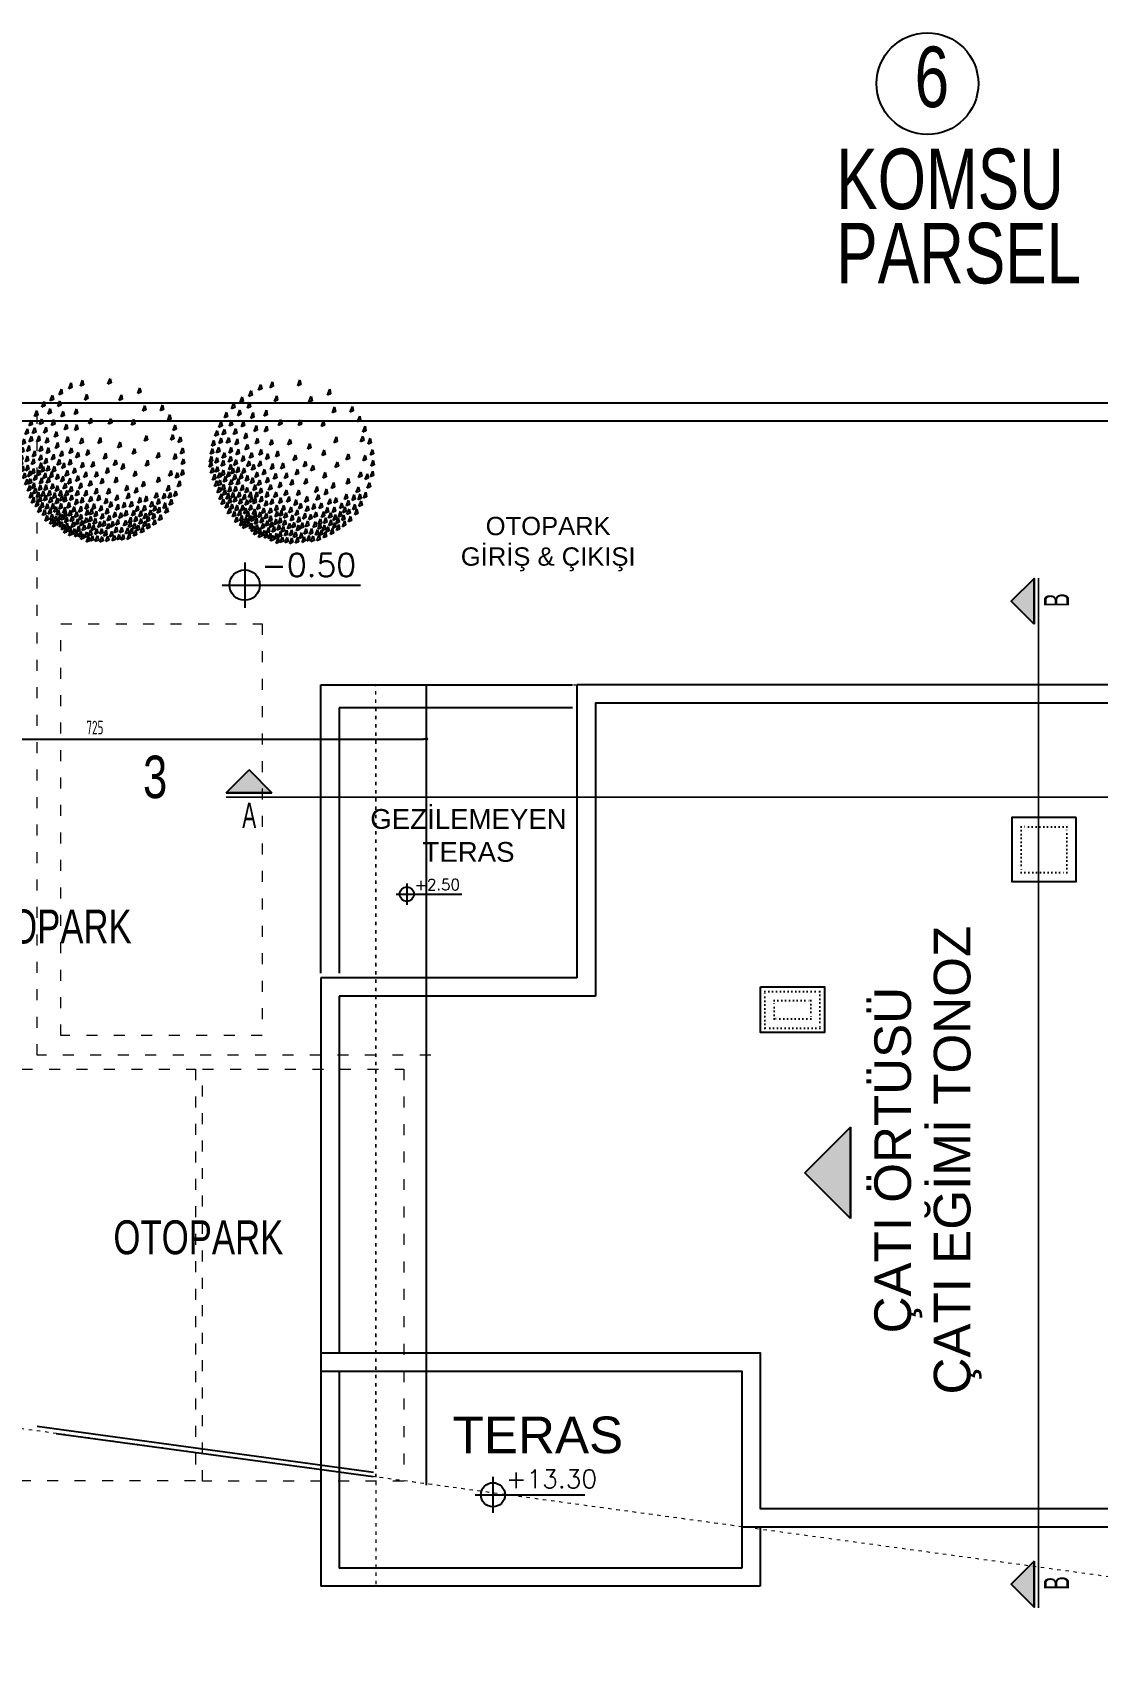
# Model space of a CAD drawing. Extents: x 41749 to 92598, y -24291 to 29432.
# Drawn here: x 43125.6 to 43416.3, y -22417.8 to -21970.5 of the extents above; entities that cross this region are included whole.
import ezdxf

# ---------------------------------------------------------------- set-up
doc = ezdxf.new("R2010")
doc.units = 0
doc.header["$MEASUREMENT"] = 0
doc.header["$PDMODE"] = 3
for name, pattern in [('ACAD_ISO03W100', [30, 12, -18]), ('DASHED', [0.75, 0.5, -0.25]), ('DOT', [6.35, 0, -6.35])]:
    doc.linetypes.add(name, pattern=pattern)
doc.layers.get('0').update_dxf_attribs({"linetype": 'CONTINUOUS'})
doc.layers.get('Defpoints').update_dxf_attribs({"linetype": 'CONTINUOUS'})
for name, color, linetype in [('ADAKENARI', 7, 'CONTINUOUS'), ('KOLON', 5, 'CONTINUOUS'), ('MAHAL', 21, 'CONTINUOUS'), ('MERBAS', 231, 'CONTINUOUS'), ('MERDIVEN', 3, 'CONTINUOUS'), ('OLCU', 3, 'CONTINUOUS'), ('P', 7, 'DOT'), ('pafta ismi', 4, 'CONTINUOUS'), ('SEMBOL', 21, 'CONTINUOUS'), ('SıVA', 7, 'CONTINUOUS'), ('tar', 12, 'CONTINUOUS'), ('TEF', 95, 'CONTINUOUS'), ('TEFRIS', 12, 'CONTINUOUS'), ('tefriş', 12, 'CONTINUOUS'), ('YAZI', 7, 'CONTINUOUS')]:
    doc.layers.add(name, color=color, linetype=linetype)
doc.layers.add('KAPI-ACILIM1', color=13, linetype='ACAD_ISO03W100', lineweight=20)
doc.styles.add('2', font='swisscl.ttf', dxfattribs={"height": 13})
doc.styles.add('KOT', font='ROMANS.SHX')
doc.styles.add('mahal', font='arial.ttf', dxfattribs={"height": 70})
doc.styles.add('OLCU', font='isocpeur.ttf', dxfattribs={"width": 0.59})
doc.dimstyles.new('OLCU3', dxfattribs={"dimscale": 0.5, "dimtxt": 30, "dimasz": 7, "dimexe": 20, "dimexo": 0, "dimgap": 10, "dimtad": 1, "dimdec": 4, "dimrnd": 0.5, "dimdsep": 46, "dimtxsty": 'OLCU', "dimblk1": 'DOT', "dimblk2": 'DOT', "dimsah": 1, "dimcen": 0.09, "dimclrt": 4, "dimadec": 0, "dimazin": 0, "dimtfac": 1, "dimtdec": 4, "dimtix": 1, "dimtmove": 2, "dimatfit": 3, "dimfxl": 0, "dimtolj": 1, "dimtzin": 0, "dimarcsym": 0})

# ---------------------------------------------------------------- blocks, each defined once
blk = doc.blocks.new('KOTBLK04')
for p, q in [((0, 0.49), (0, -0.49)), ((-0.49, 0), (2.51, 0))]:
    blk.add_line(p, q)
blk.add_circle((0, 0), 0.33)
at = {"color": 7, "style": 'KOT'}
blk.add_attdef('TEMIZ', (0.359, 0.185), '', height=1, dxfattribs=at)
blk = doc.blocks.new('A$C7B4B3428')
at = {"layer": 'TEF'}
for p, q in [((16.946, -5.903), (16.99, -5.874)), ((16.99, -5.874), (16.97, -5.969)), ((17.034, -5.88), (17.078, -5.851)), ((17.078, -5.851), (17.059, -5.946)), ((17.107, -5.879), (17.152, -5.851)), ((17.152, -5.851), (17.132, -5.946)), ((17.182, -5.873), (17.226, -5.844)), ((17.207, -5.939), (17.182, -5.873)), ((17.226, -5.844), (17.207, -5.939)), ((17.243, -5.849), (17.288, -5.82)), ((17.268, -5.915), (17.243, -5.849)), ((17.288, -5.82), (17.268, -5.915)), ((17.334, -5.874), (17.378, -5.845)), ((17.359, -5.94), (17.334, -5.874)), ((17.378, -5.845), (17.359, -5.94)), ((17.374, -5.905), (17.418, -5.876)), ((17.418, -5.876), (17.399, -5.972)), ((17.436, -5.901), (17.48, -5.873)), ((17.48, -5.873), (17.461, -5.968)), ((17.528, -5.9), (17.572, -5.871)), ((17.572, -5.871), (17.553, -5.966)), ((16.429, -6.12), (16.474, -6.092)), ((16.454, -6.187), (16.429, -6.12)), ((16.474, -6.092), (16.454, -6.187)), ((16.502, -6.145), (16.546, -6.116)), ((16.546, -6.116), (16.527, -6.211)), ((16.53, -6.053), (16.574, -6.025)), ((16.555, -6.12), (16.53, -6.053)), ((16.574, -6.025), (16.555, -6.12)), ((16.561, -6.161), (16.606, -6.133)), ((16.606, -6.133), (16.586, -6.228)), ((16.593, -6.077), (16.638, -6.049)), ((16.618, -6.144), (16.593, -6.077)), ((16.638, -6.049), (16.618, -6.144)), ((16.62, -5.99), (16.665, -5.961)), ((16.645, -6.057), (16.62, -5.99)), ((16.665, -5.961), (16.645, -6.057)), ((16.659, -6.073), (16.703, -6.044)), ((16.683, -6.139), (16.659, -6.073)), ((16.703, -6.044), (16.683, -6.139)), ((16.711, -5.96), (16.755, -5.932)), ((16.735, -6.027), (16.711, -5.96)), ((16.755, -5.932), (16.735, -6.027)), ((16.751, -6.071), (16.795, -6.042)), ((16.775, -6.137), (16.751, -6.071)), ((16.775, -5.958), (16.82, -5.929)), ((16.8, -6.024), (16.775, -5.958)), ((16.795, -6.042), (16.775, -6.137)), ((16.82, -5.929), (16.8, -6.024)), ((16.836, -6.06), (16.88, -6.032)), ((16.86, -6.127), (16.836, -6.06)), ((16.847, -5.93), (16.891, -5.901)), ((16.872, -5.997), (16.847, -5.93)), ((16.88, -6.032), (16.86, -6.127)), ((16.891, -5.901), (16.872, -5.997)), ((16.896, -5.984), (16.94, -5.956)), ((16.921, -6.051), (16.896, -5.984)), ((16.905, -6.14), (16.949, -6.111)), ((16.94, -5.956), (16.921, -6.051)), ((16.949, -6.111), (16.93, -6.207)), ((16.97, -5.969), (16.946, -5.903)), ((16.963, -6.095), (17.007, -6.066)), ((16.988, -6.162), (16.963, -6.095)), ((16.988, -5.982), (17.032, -5.954)), ((17.013, -6.049), (16.988, -5.982)), ((17.007, -6.066), (16.988, -6.162)), ((17.032, -5.954), (17.013, -6.049)), ((17.059, -5.946), (17.034, -5.88)), ((17.036, -6.128), (17.08, -6.1)), ((17.061, -6.195), (17.036, -6.128)), ((17.056, -6.001), (17.1, -5.972)), ((17.081, -6.067), (17.056, -6.001)), ((17.08, -6.1), (17.061, -6.195)), ((17.1, -5.972), (17.081, -6.067)), ((17.101, -6.101), (17.146, -6.073)), ((17.126, -6.168), (17.101, -6.101)), ((17.132, -5.946), (17.107, -5.879)), ((17.146, -6.073), (17.126, -6.168)), ((17.132, -5.988), (17.177, -5.959)), ((17.157, -6.054), (17.132, -5.988)), ((17.177, -5.959), (17.157, -6.054)), ((17.181, -6.143), (17.226, -6.115)), ((17.192, -6.038), (17.236, -6.009)), ((17.217, -6.104), (17.192, -6.038)), ((17.226, -6.115), (17.206, -6.21)), ((17.236, -6.009), (17.217, -6.104)), ((17.224, -5.952), (17.269, -5.923)), ((17.249, -6.019), (17.224, -5.952)), ((17.269, -5.923), (17.249, -6.019)), ((17.26, -6.056), (17.304, -6.028)), ((17.285, -6.123), (17.26, -6.056)), ((17.281, -5.913), (17.325, -5.885)), ((17.305, -5.98), (17.281, -5.913)), ((17.304, -6.028), (17.285, -6.123)), ((17.325, -5.885), (17.305, -5.98)), ((17.321, -6.134), (17.365, -6.105)), ((17.346, -6.201), (17.321, -6.134)), ((17.335, -6.016), (17.379, -5.987)), ((17.36, -6.083), (17.335, -6.016)), ((17.365, -6.105), (17.346, -6.201)), ((17.379, -5.987), (17.36, -6.083)), ((17.399, -5.972), (17.374, -5.905)), ((17.38, -6.083), (17.425, -6.054)), ((17.405, -6.149), (17.38, -6.083)), ((17.425, -6.054), (17.405, -6.149)), ((17.416, -5.984), (17.461, -5.956)), ((17.441, -6.051), (17.416, -5.984)), ((17.461, -5.968), (17.436, -5.901)), ((17.461, -5.956), (17.441, -6.051)), ((17.452, -6.089), (17.496, -6.06)), ((17.477, -6.155), (17.452, -6.089)), ((17.476, -5.933), (17.52, -5.904)), ((17.501, -5.999), (17.476, -5.933)), ((17.496, -6.06), (17.477, -6.155)), ((17.52, -5.904), (17.501, -5.999)), ((17.512, -6.037), (17.556, -6.009)), ((17.536, -6.104), (17.512, -6.037)), ((17.553, -5.966), (17.528, -5.9)), ((17.556, -6.009), (17.536, -6.104)), ((17.542, -6.127), (17.586, -6.098)), ((17.567, -6.193), (17.542, -6.127)), ((17.551, -5.96), (17.595, -5.931)), ((17.576, -6.027), (17.551, -5.96)), ((17.586, -6.098), (17.567, -6.193)), ((17.595, -5.931), (17.576, -6.027)), ((17.603, -6.001), (17.648, -5.973)), ((17.628, -6.068), (17.603, -6.001)), ((17.611, -5.929), (17.655, -5.901)), ((17.636, -5.996), (17.611, -5.929)), ((17.624, -6.095), (17.668, -6.066)), ((17.648, -6.162), (17.624, -6.095)), ((17.648, -5.973), (17.628, -6.068)), ((17.655, -5.901), (17.636, -5.996)), ((17.668, -6.066), (17.648, -6.162)), ((17.656, -5.975), (17.701, -5.947)), ((17.681, -6.042), (17.656, -5.975)), ((17.701, -5.947), (17.681, -6.042)), ((17.688, -6.126), (17.732, -6.098)), ((17.713, -6.193), (17.688, -6.126)), ((17.692, -6.012), (17.736, -5.984)), ((17.717, -6.079), (17.692, -6.012)), ((17.732, -6.098), (17.713, -6.193)), ((17.736, -5.984), (17.717, -6.079)), ((17.73, -6.128), (17.774, -6.1)), ((17.755, -6.195), (17.73, -6.128)), ((17.741, -6.032), (17.785, -6.004)), ((17.766, -6.099), (17.741, -6.032)), ((17.774, -6.1), (17.755, -6.195)), ((17.785, -6.004), (17.766, -6.099)), ((17.79, -6.086), (17.835, -6.058)), ((17.815, -6.153), (17.79, -6.086)), ((17.796, -6), (17.84, -5.971)), ((17.821, -6.066), (17.796, -6)), ((17.835, -6.058), (17.815, -6.153)), ((17.84, -5.971), (17.821, -6.066)), ((17.847, -6.034), (17.892, -6.006)), ((17.872, -6.101), (17.847, -6.034)), ((17.858, -6.105), (17.903, -6.076)), ((17.883, -6.172), (17.858, -6.105)), ((17.892, -6.006), (17.872, -6.101)), ((17.903, -6.076), (17.883, -6.172)), ((17.932, -6.071), (17.976, -6.042)), ((17.956, -6.137), (17.932, -6.071)), ((17.976, -6.042), (17.956, -6.137)), ((17.982, -6.152), (18.027, -6.124)), ((18.027, -6.124), (18.007, -6.219)), ((16.182, -6.357), (16.226, -6.329)), ((16.207, -6.424), (16.182, -6.357)), ((16.226, -6.329), (16.207, -6.424)), ((16.261, -6.271), (16.305, -6.242)), ((16.285, -6.337), (16.261, -6.271)), ((16.305, -6.242), (16.285, -6.337)), ((16.287, -6.364), (16.331, -6.335)), ((16.312, -6.43), (16.287, -6.364)), ((16.331, -6.335), (16.312, -6.43)), ((16.344, -6.199), (16.388, -6.17)), ((16.369, -6.265), (16.344, -6.199)), ((16.348, -6.407), (16.392, -6.379)), ((16.367, -6.304), (16.411, -6.276)), ((16.392, -6.371), (16.367, -6.304)), ((16.388, -6.17), (16.369, -6.265)), ((16.392, -6.379), (16.373, -6.474)), ((16.411, -6.276), (16.392, -6.371)), ((16.408, -6.221), (16.452, -6.192)), ((16.433, -6.287), (16.408, -6.221)), ((16.42, -6.346), (16.464, -6.317)), ((16.444, -6.412), (16.42, -6.346)), ((16.452, -6.192), (16.433, -6.287)), ((16.464, -6.317), (16.444, -6.412)), ((16.473, -6.252), (16.517, -6.223)), ((16.498, -6.319), (16.473, -6.252)), ((16.496, -6.367), (16.54, -6.338)), ((16.521, -6.433), (16.496, -6.367)), ((16.517, -6.223), (16.498, -6.319)), ((16.527, -6.211), (16.502, -6.145)), ((16.54, -6.338), (16.521, -6.433)), ((16.558, -6.275), (16.602, -6.247)), ((16.582, -6.342), (16.558, -6.275)), ((16.586, -6.228), (16.561, -6.161)), ((16.602, -6.247), (16.582, -6.342)), ((16.607, -6.363), (16.651, -6.334)), ((16.632, -6.43), (16.607, -6.363)), ((16.631, -6.173), (16.675, -6.145)), ((16.656, -6.24), (16.631, -6.173)), ((16.651, -6.334), (16.632, -6.43)), ((16.639, -6.243), (16.684, -6.215)), ((16.664, -6.31), (16.639, -6.243)), ((16.675, -6.145), (16.656, -6.24)), ((16.684, -6.215), (16.664, -6.31)), ((16.709, -6.188), (16.754, -6.159)), ((16.734, -6.255), (16.709, -6.188)), ((16.722, -6.34), (16.767, -6.312)), ((16.747, -6.407), (16.722, -6.34)), ((16.754, -6.159), (16.734, -6.255)), ((16.767, -6.312), (16.747, -6.407)), ((16.799, -6.294), (16.843, -6.265)), ((16.824, -6.36), (16.799, -6.294)), ((16.843, -6.265), (16.824, -6.36)), ((16.83, -6.18), (16.874, -6.152)), ((16.855, -6.247), (16.83, -6.18)), ((16.874, -6.152), (16.855, -6.247)), ((16.867, -6.414), (16.911, -6.385)), ((16.891, -6.292), (16.935, -6.263)), ((16.916, -6.358), (16.891, -6.292)), ((16.911, -6.385), (16.892, -6.48)), ((16.93, -6.207), (16.905, -6.14)), ((16.935, -6.263), (16.916, -6.358)), ((16.973, -6.226), (17.017, -6.198)), ((16.998, -6.293), (16.973, -6.226)), ((17.017, -6.198), (16.998, -6.293)), ((17.018, -6.327), (17.063, -6.298)), ((17.043, -6.393), (17.018, -6.327)), ((17.063, -6.298), (17.043, -6.393)), ((17.08, -6.235), (17.124, -6.207)), ((17.105, -6.302), (17.08, -6.235)), ((17.124, -6.207), (17.105, -6.302)), ((17.12, -6.354), (17.165, -6.326)), ((17.145, -6.421), (17.12, -6.354)), ((17.165, -6.326), (17.145, -6.421)), ((17.206, -6.21), (17.181, -6.143)), ((17.184, -6.257), (17.228, -6.228)), ((17.209, -6.323), (17.184, -6.257)), ((17.228, -6.228), (17.209, -6.323)), ((17.236, -6.366), (17.28, -6.337)), ((17.261, -6.432), (17.236, -6.366)), ((17.258, -6.164), (17.302, -6.136)), ((17.283, -6.231), (17.258, -6.164)), ((17.26, -6.278), (17.304, -6.249)), ((17.285, -6.344), (17.26, -6.278)), ((17.28, -6.337), (17.261, -6.432)), ((17.302, -6.136), (17.283, -6.231)), ((17.304, -6.249), (17.285, -6.344)), ((17.324, -6.257), (17.368, -6.228)), ((17.349, -6.323), (17.324, -6.257)), ((17.344, -6.35), (17.388, -6.322)), ((17.369, -6.417), (17.344, -6.35)), ((17.368, -6.228), (17.349, -6.323)), ((17.388, -6.322), (17.369, -6.417)), ((17.411, -6.172), (17.455, -6.144)), ((17.436, -6.239), (17.411, -6.172)), ((17.432, -6.293), (17.477, -6.265)), ((17.457, -6.36), (17.432, -6.293)), ((17.455, -6.144), (17.436, -6.239)), ((17.477, -6.265), (17.457, -6.36)), ((17.485, -6.199), (17.53, -6.171)), ((17.51, -6.266), (17.485, -6.199)), ((17.53, -6.171), (17.51, -6.266)), ((17.514, -6.397), (17.558, -6.368)), ((17.538, -6.275), (17.582, -6.246)), ((17.563, -6.341), (17.538, -6.275)), ((17.558, -6.368), (17.539, -6.463)), ((17.582, -6.246), (17.563, -6.341)), ((17.584, -6.206), (17.628, -6.177)), ((17.609, -6.273), (17.584, -6.206)), ((17.628, -6.177), (17.609, -6.273)), ((17.625, -6.325), (17.669, -6.297)), ((17.649, -6.392), (17.625, -6.325)), ((17.669, -6.297), (17.649, -6.392)), ((17.653, -6.177), (17.697, -6.149)), ((17.678, -6.244), (17.653, -6.177)), ((17.676, -6.238), (17.72, -6.209)), ((17.701, -6.304), (17.676, -6.238)), ((17.697, -6.149), (17.678, -6.244)), ((17.694, -6.405), (17.738, -6.377)), ((17.72, -6.209), (17.701, -6.304)), ((17.738, -6.377), (17.719, -6.472)), ((17.744, -6.29), (17.788, -6.262)), ((17.769, -6.357), (17.744, -6.29)), ((17.788, -6.262), (17.769, -6.357)), ((17.771, -6.189), (17.816, -6.161)), ((17.796, -6.256), (17.771, -6.189)), ((17.816, -6.161), (17.796, -6.256)), ((17.815, -6.229), (17.86, -6.2)), ((17.84, -6.295), (17.815, -6.229)), ((17.815, -6.364), (17.859, -6.335)), ((17.84, -6.43), (17.815, -6.364)), ((17.86, -6.2), (17.84, -6.295)), ((17.859, -6.335), (17.84, -6.43)), ((17.868, -6.27), (17.912, -6.241)), ((17.893, -6.337), (17.868, -6.27)), ((17.912, -6.241), (17.893, -6.337)), ((17.901, -6.184), (17.945, -6.156)), ((17.925, -6.251), (17.901, -6.184)), ((17.915, -6.364), (17.96, -6.336)), ((17.94, -6.431), (17.915, -6.364)), ((17.945, -6.156), (17.925, -6.251)), ((17.96, -6.336), (17.94, -6.431)), ((17.955, -6.253), (17.999, -6.225)), ((17.98, -6.32), (17.955, -6.253)), ((17.999, -6.225), (17.98, -6.32)), ((18.007, -6.219), (17.982, -6.152)), ((18.002, -6.381), (18.046, -6.353)), ((18.027, -6.448), (18.002, -6.381)), ((18.046, -6.353), (18.027, -6.448)), ((18.035, -6.261), (18.079, -6.233)), ((18.06, -6.328), (18.035, -6.261)), ((18.079, -6.233), (18.06, -6.328)), ((18.064, -6.188), (18.108, -6.16)), ((18.089, -6.255), (18.064, -6.188)), ((18.082, -6.346), (18.126, -6.318)), ((18.106, -6.413), (18.082, -6.346)), ((18.108, -6.16), (18.089, -6.255)), ((18.126, -6.318), (18.106, -6.413)), ((18.115, -6.27), (18.159, -6.241)), ((18.139, -6.336), (18.115, -6.27)), ((18.121, -6.414), (18.165, -6.385)), ((18.159, -6.241), (18.139, -6.336)), ((18.165, -6.385), (18.146, -6.48)), ((18.184, -6.316), (18.229, -6.287)), ((18.209, -6.382), (18.184, -6.316)), ((18.229, -6.287), (18.209, -6.382)), ((18.228, -6.389), (18.273, -6.36)), ((18.253, -6.455), (18.228, -6.389)), ((18.273, -6.36), (18.253, -6.455)), ((16.055, -6.621), (16.1, -6.592)), ((16.08, -6.687), (16.055, -6.621)), ((16.1, -6.592), (16.08, -6.687)), ((16.102, -6.484), (16.146, -6.456)), ((16.127, -6.551), (16.102, -6.484)), ((16.146, -6.456), (16.127, -6.551)), ((16.143, -6.554), (16.188, -6.526)), ((16.168, -6.621), (16.143, -6.554)), ((16.188, -6.526), (16.168, -6.621)), ((16.222, -6.468), (16.266, -6.439)), ((16.247, -6.534), (16.222, -6.468)), ((16.266, -6.439), (16.247, -6.534)), ((16.25, -6.599), (16.294, -6.571)), ((16.275, -6.666), (16.25, -6.599)), ((16.294, -6.571), (16.275, -6.666)), ((16.29, -6.486), (16.334, -6.458)), ((16.315, -6.553), (16.29, -6.486)), ((16.334, -6.458), (16.315, -6.553)), ((16.373, -6.474), (16.348, -6.407)), ((16.348, -6.543), (16.392, -6.514)), ((16.372, -6.609), (16.348, -6.543)), ((16.392, -6.514), (16.372, -6.609)), ((16.448, -6.611), (16.492, -6.582)), ((16.473, -6.677), (16.448, -6.611)), ((16.452, -6.463), (16.496, -6.434)), ((16.476, -6.529), (16.452, -6.463)), ((16.492, -6.582), (16.473, -6.677)), ((16.496, -6.434), (16.476, -6.529)), ((16.54, -6.575), (16.584, -6.546)), ((16.565, -6.641), (16.54, -6.575)), ((16.559, -6.438), (16.603, -6.409)), ((16.584, -6.505), (16.559, -6.438)), ((16.584, -6.546), (16.565, -6.641)), ((16.603, -6.409), (16.584, -6.505)), ((16.662, -6.493), (16.707, -6.465)), ((16.687, -6.56), (16.662, -6.493)), ((16.707, -6.465), (16.687, -6.56)), ((16.73, -6.613), (16.774, -6.585)), ((16.755, -6.68), (16.73, -6.613)), ((16.774, -6.585), (16.755, -6.68)), ((16.771, -6.462), (16.816, -6.434)), ((16.796, -6.529), (16.771, -6.462)), ((16.816, -6.434), (16.796, -6.529)), ((16.892, -6.48), (16.867, -6.414)), ((16.9, -6.558), (16.945, -6.53)), ((16.925, -6.625), (16.9, -6.558)), ((16.945, -6.53), (16.925, -6.625)), ((16.979, -6.438), (17.023, -6.409)), ((17.004, -6.504), (16.979, -6.438)), ((17.023, -6.409), (17.004, -6.504)), ((17.043, -6.638), (17.087, -6.609)), ((17.068, -6.704), (17.043, -6.638)), ((17.059, -6.48), (17.103, -6.451)), ((17.084, -6.546), (17.059, -6.48)), ((17.087, -6.609), (17.068, -6.704)), ((17.103, -6.451), (17.084, -6.546)), ((17.178, -6.512), (17.222, -6.484)), ((17.203, -6.579), (17.178, -6.512)), ((17.222, -6.484), (17.203, -6.579)), ((17.234, -6.609), (17.278, -6.58)), ((17.258, -6.675), (17.234, -6.609)), ((17.278, -6.58), (17.258, -6.675)), ((17.301, -6.474), (17.345, -6.445)), ((17.326, -6.54), (17.301, -6.474)), ((17.345, -6.445), (17.326, -6.54)), ((17.389, -6.552), (17.433, -6.523)), ((17.414, -6.619), (17.389, -6.552)), ((17.433, -6.523), (17.414, -6.619)), ((17.43, -6.435), (17.475, -6.406)), ((17.455, -6.501), (17.43, -6.435)), ((17.475, -6.406), (17.455, -6.501)), ((17.489, -6.654), (17.533, -6.625)), ((17.539, -6.463), (17.514, -6.397)), ((17.533, -6.625), (17.514, -6.72)), ((17.522, -6.534), (17.566, -6.506)), ((17.547, -6.601), (17.522, -6.534)), ((17.566, -6.506), (17.547, -6.601)), ((17.6, -6.447), (17.645, -6.419)), ((17.625, -6.514), (17.6, -6.447)), ((17.645, -6.419), (17.625, -6.514)), ((17.629, -6.577), (17.673, -6.548)), ((17.654, -6.644), (17.629, -6.577)), ((17.673, -6.548), (17.654, -6.644)), ((17.685, -6.504), (17.73, -6.476)), ((17.71, -6.571), (17.685, -6.504)), ((17.719, -6.472), (17.694, -6.405)), ((17.73, -6.476), (17.71, -6.571)), ((17.729, -6.611), (17.773, -6.583)), ((17.754, -6.678), (17.729, -6.611)), ((17.751, -6.419), (17.796, -6.39)), ((17.776, -6.485), (17.751, -6.419)), ((17.773, -6.583), (17.754, -6.678)), ((17.796, -6.39), (17.776, -6.485)), ((17.781, -6.49), (17.825, -6.461)), ((17.805, -6.556), (17.781, -6.49)), ((17.825, -6.461), (17.805, -6.556)), ((17.845, -6.555), (17.889, -6.526)), ((17.87, -6.621), (17.845, -6.555)), ((17.867, -6.439), (17.912, -6.411)), ((17.892, -6.506), (17.867, -6.439)), ((17.889, -6.526), (17.87, -6.621)), ((17.912, -6.411), (17.892, -6.506)), ((17.921, -6.576), (17.966, -6.547)), ((17.946, -6.642), (17.921, -6.576)), ((17.966, -6.547), (17.946, -6.642)), ((17.952, -6.462), (17.997, -6.434)), ((17.977, -6.529), (17.952, -6.462)), ((17.997, -6.434), (17.977, -6.529)), ((17.999, -6.658), (18.044, -6.629)), ((18.022, -6.542), (18.066, -6.514)), ((18.047, -6.609), (18.022, -6.542)), ((18.044, -6.629), (18.024, -6.724)), ((18.066, -6.514), (18.047, -6.609)), ((18.049, -6.441), (18.094, -6.413)), ((18.074, -6.508), (18.049, -6.441)), ((18.094, -6.413), (18.074, -6.508)), ((18.107, -6.633), (18.151, -6.604)), ((18.132, -6.7), (18.107, -6.633)), ((18.109, -6.525), (18.153, -6.497)), ((18.134, -6.592), (18.109, -6.525)), ((18.146, -6.48), (18.121, -6.414)), ((18.151, -6.604), (18.132, -6.7)), ((18.153, -6.497), (18.134, -6.592)), ((18.18, -6.464), (18.225, -6.435)), ((18.205, -6.53), (18.18, -6.464)), ((18.225, -6.435), (18.205, -6.53)), ((18.207, -6.667), (18.251, -6.639)), ((18.214, -6.541), (18.258, -6.512)), ((18.239, -6.607), (18.214, -6.541)), ((18.251, -6.639), (18.232, -6.734)), ((18.258, -6.512), (18.239, -6.607)), ((18.274, -6.489), (18.318, -6.461)), ((18.299, -6.556), (18.274, -6.489)), ((18.28, -6.599), (18.325, -6.571)), ((18.305, -6.666), (18.28, -6.599)), ((18.318, -6.461), (18.299, -6.556)), ((18.325, -6.571), (18.305, -6.666)), ((18.331, -6.579), (18.376, -6.551)), ((18.356, -6.646), (18.331, -6.579)), ((18.376, -6.551), (18.356, -6.646)), ((18.379, -6.673), (18.423, -6.645)), ((18.423, -6.645), (18.404, -6.74)), ((15.973, -6.923), (16.017, -6.894)), ((16.017, -6.894), (15.998, -6.99)), ((16.007, -6.763), (16.052, -6.735)), ((16.032, -6.83), (16.007, -6.763)), ((16.052, -6.735), (16.032, -6.83)), ((16.088, -6.724), (16.132, -6.696)), ((16.113, -6.791), (16.088, -6.724)), ((16.132, -6.696), (16.113, -6.791)), ((16.132, -6.829), (16.177, -6.8)), ((16.157, -6.896), (16.132, -6.829)), ((16.177, -6.8), (16.157, -6.896)), ((16.177, -6.699), (16.221, -6.67)), ((16.202, -6.766), (16.177, -6.699)), ((16.221, -6.67), (16.202, -6.766)), ((16.298, -6.691), (16.342, -6.663)), ((16.323, -6.758), (16.298, -6.691)), ((16.342, -6.663), (16.323, -6.758)), ((16.524, -6.834), (16.568, -6.806)), ((16.548, -6.901), (16.524, -6.834)), ((16.568, -6.806), (16.548, -6.901)), ((16.619, -6.718), (16.663, -6.69)), ((16.644, -6.785), (16.619, -6.718)), ((16.663, -6.69), (16.644, -6.785)), ((16.771, -6.733), (16.815, -6.704)), ((16.795, -6.799), (16.771, -6.733)), ((16.815, -6.704), (16.795, -6.799)), ((16.954, -6.83), (16.998, -6.802)), ((16.979, -6.897), (16.954, -6.83)), ((16.998, -6.802), (16.979, -6.897)), ((17.168, -6.78), (17.213, -6.752)), ((17.193, -6.847), (17.168, -6.78)), ((17.213, -6.752), (17.193, -6.847)), ((17.272, -6.87), (17.316, -6.841)), ((17.297, -6.936), (17.272, -6.87)), ((17.316, -6.841), (17.297, -6.936)), ((17.344, -6.716), (17.389, -6.687)), ((17.369, -6.782), (17.344, -6.716)), ((17.389, -6.687), (17.369, -6.782)), ((17.439, -6.836), (17.484, -6.808)), ((17.464, -6.903), (17.439, -6.836)), ((17.484, -6.808), (17.464, -6.903)), ((17.514, -6.72), (17.489, -6.654)), ((17.552, -6.759), (17.596, -6.73)), ((17.577, -6.825), (17.552, -6.759)), ((17.596, -6.73), (17.577, -6.825)), ((17.621, -6.873), (17.665, -6.844)), ((17.646, -6.939), (17.621, -6.873)), ((17.665, -6.844), (17.646, -6.939)), ((17.669, -6.696), (17.714, -6.668)), ((17.694, -6.763), (17.669, -6.696)), ((17.714, -6.668), (17.694, -6.763)), ((17.728, -6.814), (17.773, -6.785)), ((17.753, -6.881), (17.728, -6.814)), ((17.773, -6.785), (17.753, -6.881)), ((17.783, -6.714), (17.828, -6.685)), ((17.808, -6.78), (17.783, -6.714)), ((17.8, -6.921), (17.844, -6.893)), ((17.828, -6.685), (17.808, -6.78)), ((17.844, -6.893), (17.824, -6.988)), ((17.868, -6.737), (17.913, -6.709)), ((17.893, -6.804), (17.868, -6.737)), ((17.913, -6.709), (17.893, -6.804)), ((17.939, -6.844), (17.984, -6.816)), ((17.964, -6.911), (17.939, -6.844)), ((17.984, -6.816), (17.964, -6.911)), ((17.965, -6.75), (18.009, -6.721)), ((17.99, -6.817), (17.965, -6.75)), ((18.009, -6.721), (17.99, -6.817)), ((18.024, -6.724), (17.999, -6.658)), ((18.031, -6.842), (18.075, -6.814)), ((18.056, -6.909), (18.031, -6.842)), ((18.075, -6.814), (18.056, -6.909)), ((18.064, -6.723), (18.108, -6.694)), ((18.089, -6.789), (18.064, -6.723)), ((18.108, -6.694), (18.089, -6.789)), ((18.109, -6.814), (18.153, -6.786)), ((18.134, -6.881), (18.109, -6.814)), ((18.153, -6.786), (18.134, -6.881)), ((18.152, -6.869), (18.196, -6.84)), ((18.177, -6.935), (18.152, -6.869)), ((18.166, -6.751), (18.21, -6.722)), ((18.191, -6.817), (18.166, -6.751)), ((18.196, -6.84), (18.177, -6.935)), ((18.21, -6.722), (18.191, -6.817)), ((18.232, -6.734), (18.207, -6.667)), ((18.254, -6.761), (18.299, -6.733)), ((18.279, -6.828), (18.254, -6.761)), ((18.278, -6.91), (18.322, -6.881)), ((18.299, -6.733), (18.279, -6.828)), ((18.322, -6.881), (18.302, -6.976)), ((18.304, -6.714), (18.348, -6.685)), ((18.329, -6.781), (18.304, -6.714)), ((18.348, -6.685), (18.329, -6.781)), ((18.353, -6.802), (18.397, -6.773)), ((18.378, -6.868), (18.353, -6.802)), ((18.397, -6.773), (18.378, -6.868)), ((18.404, -6.74), (18.379, -6.673)), ((18.424, -6.774), (18.469, -6.745)), ((18.449, -6.841), (18.424, -6.774)), ((18.469, -6.745), (18.449, -6.841)), ((18.463, -6.866), (18.507, -6.837)), ((18.488, -6.932), (18.463, -6.866)), ((18.507, -6.837), (18.488, -6.932)), ((15.95, -7.106), (15.994, -7.078)), ((15.975, -7.173), (15.95, -7.106)), ((15.998, -6.99), (15.973, -6.923)), ((15.994, -7.078), (15.975, -7.173)), ((16.026, -7.05), (16.07, -7.022)), ((16.051, -7.117), (16.026, -7.05)), ((16.07, -7.022), (16.051, -7.117)), ((16.132, -7.066), (16.176, -7.037)), ((16.156, -7.132), (16.132, -7.066)), ((16.176, -7.037), (16.156, -7.132)), ((16.304, -6.937), (16.348, -6.908)), ((16.329, -7.003), (16.304, -6.937)), ((16.348, -6.908), (16.329, -7.003)), ((16.516, -7.164), (16.56, -7.135)), ((16.56, -7.135), (16.541, -7.23)), ((16.678, -6.971), (16.722, -6.943)), ((16.703, -7.038), (16.678, -6.971)), ((16.722, -6.943), (16.703, -7.038)), ((16.883, -7.054), (16.928, -7.026)), ((16.908, -7.121), (16.883, -7.054)), ((16.928, -7.026), (16.908, -7.121)), ((17.009, -7.096), (17.054, -7.067)), ((17.034, -7.162), (17.009, -7.096)), ((17.054, -7.067), (17.034, -7.162)), ((17.112, -6.954), (17.156, -6.926)), ((17.137, -7.021), (17.112, -6.954)), ((17.156, -6.926), (17.137, -7.021)), ((17.181, -7.17), (17.225, -7.141)), ((17.225, -7.141), (17.206, -7.236)), ((17.351, -7.013), (17.396, -6.985)), ((17.376, -7.08), (17.351, -7.013)), ((17.396, -6.985), (17.376, -7.08)), ((17.46, -7.185), (17.504, -7.156)), ((17.504, -7.156), (17.485, -7.252)), ((17.51, -6.978), (17.555, -6.949)), ((17.535, -7.044), (17.51, -6.978)), ((17.555, -6.949), (17.535, -7.044)), ((17.608, -7.12), (17.653, -7.091)), ((17.633, -7.186), (17.608, -7.12)), ((17.653, -7.091), (17.633, -7.186)), ((17.707, -6.991), (17.752, -6.962)), ((17.732, -7.058), (17.707, -6.991)), ((17.722, -7.171), (17.767, -7.142)), ((17.752, -6.962), (17.732, -7.058)), ((17.767, -7.142), (17.747, -7.238)), ((17.824, -6.988), (17.8, -6.921)), ((17.86, -7.1), (17.905, -7.072)), ((17.885, -7.167), (17.86, -7.1)), ((17.879, -6.963), (17.924, -6.935)), ((17.904, -7.03), (17.879, -6.963)), ((17.905, -7.072), (17.885, -7.167)), ((17.924, -6.935), (17.904, -7.03)), ((17.98, -7.031), (18.024, -7.003)), ((18.004, -7.098), (17.98, -7.031)), ((18.024, -7.003), (18.004, -7.098)), ((18.075, -7.118), (18.119, -7.09)), ((18.099, -7.185), (18.075, -7.118)), ((18.084, -6.952), (18.128, -6.923)), ((18.108, -7.018), (18.084, -6.952)), ((18.119, -7.09), (18.099, -7.185)), ((18.128, -6.923), (18.108, -7.018)), ((18.174, -6.99), (18.218, -6.961)), ((18.198, -7.056), (18.174, -6.99)), ((18.19, -7.13), (18.234, -7.101)), ((18.215, -7.196), (18.19, -7.13)), ((18.218, -6.961), (18.198, -7.056)), ((18.234, -7.101), (18.215, -7.196)), ((18.302, -6.976), (18.278, -6.91)), ((18.281, -7.032), (18.325, -7.004)), ((18.305, -7.099), (18.281, -7.032)), ((18.325, -7.004), (18.305, -7.099)), ((18.38, -6.938), (18.424, -6.909)), ((18.404, -7.004), (18.38, -6.938)), ((18.381, -7.1), (18.425, -7.072)), ((18.406, -7.167), (18.381, -7.1)), ((18.424, -6.909), (18.404, -7.004)), ((18.425, -7.072), (18.406, -7.167)), ((18.47, -6.942), (18.514, -6.914)), ((18.495, -7.009), (18.47, -6.942)), ((18.473, -7.065), (18.517, -7.036)), ((18.498, -7.131), (18.473, -7.065)), ((18.514, -6.914), (18.495, -7.009)), ((18.517, -7.036), (18.498, -7.131)), ((15.968, -7.274), (16.012, -7.245)), ((15.993, -7.34), (15.968, -7.274)), ((16.012, -7.245), (15.993, -7.34)), ((16.005, -7.439), (16.049, -7.411)), ((16.049, -7.411), (16.03, -7.506)), ((16.103, -7.335), (16.148, -7.307)), ((16.128, -7.402), (16.103, -7.335)), ((16.148, -7.307), (16.128, -7.402)), ((16.366, -7.312), (16.41, -7.284)), ((16.39, -7.379), (16.366, -7.312)), ((16.41, -7.284), (16.39, -7.379)), ((16.541, -7.23), (16.516, -7.164)), ((16.748, -7.315), (16.793, -7.287)), ((16.773, -7.382), (16.748, -7.315)), ((16.793, -7.287), (16.773, -7.382)), ((16.986, -7.38), (17.03, -7.352)), ((17.011, -7.447), (16.986, -7.38)), ((17.03, -7.352), (17.011, -7.447)), ((17.206, -7.236), (17.181, -7.17)), ((17.301, -7.399), (17.345, -7.37)), ((17.326, -7.465), (17.301, -7.399)), ((17.345, -7.37), (17.326, -7.465)), ((17.485, -7.252), (17.46, -7.185)), ((17.582, -7.349), (17.626, -7.321)), ((17.607, -7.416), (17.582, -7.349)), ((17.626, -7.321), (17.607, -7.416)), ((17.747, -7.238), (17.722, -7.171)), ((17.805, -7.336), (17.849, -7.307)), ((17.83, -7.402), (17.805, -7.336)), ((17.849, -7.307), (17.83, -7.402)), ((17.947, -7.219), (17.991, -7.19)), ((17.971, -7.285), (17.947, -7.219)), ((17.991, -7.19), (17.971, -7.285)), ((17.992, -7.387), (18.036, -7.358)), ((18.017, -7.453), (17.992, -7.387)), ((18.036, -7.358), (18.017, -7.453)), ((18.115, -7.271), (18.159, -7.243)), ((18.14, -7.338), (18.115, -7.271)), ((18.159, -7.243), (18.14, -7.338)), ((18.164, -7.427), (18.208, -7.398)), ((18.208, -7.398), (18.189, -7.494)), ((18.251, -7.275), (18.295, -7.246)), ((18.276, -7.341), (18.251, -7.275)), ((18.295, -7.246), (18.276, -7.341)), ((18.337, -7.393), (18.382, -7.365)), ((18.362, -7.46), (18.337, -7.393)), ((18.382, -7.365), (18.362, -7.46)), ((18.367, -7.252), (18.411, -7.224)), ((18.391, -7.319), (18.367, -7.252)), ((18.411, -7.224), (18.391, -7.319)), ((18.448, -7.356), (18.492, -7.327)), ((18.473, -7.422), (18.448, -7.356)), ((18.492, -7.327), (18.473, -7.422)), ((18.474, -7.194), (18.518, -7.165)), ((18.499, -7.26), (18.474, -7.194)), ((18.518, -7.165), (18.499, -7.26)), ((16.03, -7.506), (16.005, -7.439)), ((16.069, -7.606), (16.113, -7.577)), ((16.094, -7.672), (16.069, -7.606)), ((16.113, -7.577), (16.094, -7.672)), ((16.189, -7.623), (16.234, -7.594)), ((16.214, -7.689), (16.189, -7.623)), ((16.234, -7.594), (16.214, -7.689)), ((16.594, -7.544), (16.639, -7.516)), ((16.619, -7.611), (16.594, -7.544)), ((16.639, -7.516), (16.619, -7.611)), ((17.493, -7.677), (17.537, -7.648)), ((17.537, -7.648), (17.518, -7.743)), ((17.694, -7.542), (17.738, -7.514)), ((17.719, -7.609), (17.694, -7.542)), ((17.738, -7.514), (17.719, -7.609)), ((17.854, -7.525), (17.898, -7.496)), ((17.879, -7.592), (17.854, -7.525)), ((17.898, -7.496), (17.879, -7.592)), ((18.063, -7.562), (18.107, -7.533)), ((18.088, -7.628), (18.063, -7.562)), ((18.107, -7.533), (18.088, -7.628)), ((18.189, -7.494), (18.164, -7.427)), ((18.25, -7.545), (18.294, -7.517)), ((18.275, -7.612), (18.25, -7.545)), ((18.294, -7.517), (18.275, -7.612)), ((18.347, -7.66), (18.391, -7.631)), ((18.371, -7.726), (18.347, -7.66)), ((18.391, -7.631), (18.371, -7.726)), ((18.408, -7.501), (18.453, -7.472)), ((18.433, -7.567), (18.408, -7.501)), ((18.453, -7.472), (18.433, -7.567)), ((16.177, -7.778), (16.222, -7.749)), ((16.202, -7.844), (16.177, -7.778)), ((16.222, -7.749), (16.202, -7.844)), ((16.284, -7.922), (16.329, -7.893)), ((16.309, -7.988), (16.284, -7.922)), ((16.329, -7.893), (16.309, -7.988)), ((16.829, -7.762), (16.874, -7.733)), ((16.854, -7.828), (16.829, -7.762)), ((16.874, -7.733), (16.854, -7.828)), ((17.188, -7.721), (17.232, -7.692)), ((17.213, -7.787), (17.188, -7.721)), ((17.232, -7.692), (17.213, -7.787)), ((17.518, -7.743), (17.493, -7.677)), ((17.737, -7.784), (17.782, -7.756)), ((17.762, -7.851), (17.737, -7.784)), ((17.782, -7.756), (17.762, -7.851)), ((17.938, -7.717), (17.983, -7.689)), ((17.963, -7.784), (17.938, -7.717)), ((17.983, -7.689), (17.963, -7.784)), ((18.016, -7.867), (18.06, -7.839)), ((18.041, -7.934), (18.016, -7.867)), ((18.06, -7.839), (18.041, -7.934)), ((18.143, -7.936), (18.188, -7.907)), ((18.146, -7.727), (18.19, -7.698)), ((18.171, -7.793), (18.146, -7.727)), ((18.188, -7.907), (18.168, -8.002)), ((18.19, -7.698), (18.171, -7.793)), ((18.258, -7.818), (18.302, -7.79)), ((18.283, -7.885), (18.258, -7.818)), ((18.302, -7.79), (18.283, -7.885)), ((16.422, -8.054), (16.466, -8.026)), ((16.446, -8.121), (16.422, -8.054)), ((16.466, -8.026), (16.446, -8.121)), ((16.694, -8.003), (16.738, -7.974)), ((16.719, -8.07), (16.694, -8.003)), ((16.738, -7.974), (16.719, -8.07)), ((17.082, -8.109), (17.126, -8.08)), ((17.107, -8.176), (17.082, -8.109)), ((17.126, -8.08), (17.107, -8.176)), ((17.614, -8.035), (17.658, -8.006)), ((17.639, -8.101), (17.614, -8.035)), ((17.658, -8.006), (17.639, -8.101)), ((17.887, -8.17), (17.932, -8.142)), ((17.912, -8.237), (17.887, -8.17)), ((17.932, -8.142), (17.912, -8.237)), ((18.021, -8.051), (18.065, -8.023)), ((18.045, -8.118), (18.021, -8.051)), ((18.065, -8.023), (18.045, -8.118)), ((18.168, -8.002), (18.143, -7.936)), ((16.812, -8.262), (16.856, -8.234)), ((16.837, -8.329), (16.812, -8.262)), ((16.856, -8.234), (16.837, -8.329)), ((17.295, -8.333), (17.339, -8.305)), ((17.32, -8.4), (17.295, -8.333)), ((17.339, -8.305), (17.32, -8.4)), ((17.714, -8.238), (17.758, -8.209)), ((17.739, -8.305), (17.714, -8.238)), ((17.758, -8.209), (17.739, -8.305))]:
    blk.add_line(p, q, dxfattribs=at)
blk = doc.blocks.new('DOT')
at = {"color": 0, "linetype": 'ByBlock'}
blk.add_line((-0.5, 0), (-1, 0), dxfattribs=at)
at = {"color": 0, "linetype": 'ByBlock', "const_width": 0.5}
blk.add_lwpolyline([(-0.25, 0, 1), (0.25, 0, 1)], format="xyb", close=True, dxfattribs=at)
blk = doc.blocks.new('*D2913')
at = {"layer": 'Defpoints', "color": 0, "transparency": 16777216}
for p in [(30093.6, -16557.4), (29368.6, -16600.7), (30093.6, -16600.7)]:
    blk.add_point(p, dxfattribs=at)
at = {"layer": 'tar', "color": 0, "lineweight": -2, "transparency": 16777216}
for p, q in [((29368.6, -16582.4), (29368.6, -16547.4)), ((30093.6, -16582.4), (30093.6, -16547.4)), ((29372.1, -16557.4), (30090.1, -16557.4))]:
    blk.add_line(p, q, dxfattribs=at)
at = {"layer": 'tar', "color": 0, "lineweight": -2, "transparency": 16777216, "xscale": 3.5, "yscale": 3.5, "zscale": 3.5, "rotation": 180}
blk.add_blockref('DOT', (29368.6, -16557.4), dxfattribs=at)
at = {"layer": 'tar', "color": 0, "lineweight": -2, "transparency": 16777216, "xscale": 3.5, "yscale": 3.5, "zscale": 3.5}
blk.add_blockref('DOT', (30093.6, -16557.4), dxfattribs=at)
at = {"layer": 'tar', "color": 4, "transparency": 16777216, "insert": (29731.1, -16544.9), "char_height": 15, "attachment_point": 5, "style": 'OLCU'}
blk.add_mtext('\\A1;725', dxfattribs=at)
blk = doc.blocks.new('cv')
at = {"layer": 'KOLON'}
for points in [[(30732.22375, -16406.8543), (30757.22375, -16431.8543), (30757.22375, -16381.8543)], [(29899.59426, -16591.13073), (29874.59426, -16616.13073), (29924.59426, -16616.13073)], [(30732.22375, -17480.86566), (30757.22375, -17505.86566), (30757.22375, -17455.86566)], [(30732.22375, -17480.86566), (30757.22375, -17505.86566), (30757.22375, -17455.86566)]]:
    blk.add_hatch(color=256, dxfattribs=at).paths.add_polyline_path(points)
at = {"layer": 'MAHAL'}
blk.add_hatch(color=256, dxfattribs=at).paths.add_polyline_path([(30506.87381, -17031.44536), (30556.87381, -17081.44536), (30556.87381, -16981.44536)])
at = {"layer": 'KAPI-ACILIM1'}
for p, q in [((29668.10985, -16902.87876), (29668.10985, -16189.93433)), ((30098.13098, -16902.87876), (29668.10985, -16902.87876))]:
    blk.add_line(p, q, dxfattribs=at)
at = {"layer": 'KAPI-ACILIM1', "linetype": 'ACAD_ISO03W100', "ltscale": 0.3}
blk.add_line((30038.13098, -16523.21061), (30038.13098, -17483.21061), dxfattribs=at)
at = {"layer": 'KAPI-ACILIM1', "ltscale": 0.3}
blk.add_line((31588.74439, -17574.90075), (29368.60985, -17272.55187), dxfattribs=at)
at = {"layer": 'KAPI-ACILIM1'}
for points in [[(29693.86608, -16431.49358), (29913.86608, -16431.51273), (29913.86608, -16881.51273), (29693.86608, -16881.49358)], [(29621.0176, -16917.98305), (29841.01761, -16918.0022), (29841.01761, -17368.0022), (29621.0176, -17367.98305)], [(29848.82799, -16918.14186), (30068.82799, -16918.16101), (30068.82799, -17368.16101), (29848.82799, -17368.14186)]]:
    blk.add_lwpolyline(points, close=True, dxfattribs=at)
at = {"layer": 'KAPI-ACILIM1', "ltscale": 0.3}
blk.add_lwpolyline([(30038.13098, -16498.21061), (31858.13098, -16498.21061), (31858.13098, -17167.97047), (31692.47278, -17418.21061), (30438.17555, -17418.21061), (30038.13098, -17363.73057)], close=True, dxfattribs=at)
at = {"layer": 'KOLON'}
for p, q in [((30757.22375, -16381.8543), (30732.22375, -16406.8543)), ((30732.22375, -16406.8543), (30757.22375, -16381.8543)), ((30757.22375, -16431.8543), (30757.22375, -16381.8543)), ((30757.22375, -16381.8543), (30757.22375, -16431.8543)), ((30757.22375, -16431.8543), (30732.22375, -16406.8543)), ((29874.59426, -16616.13073), (29899.59426, -16591.13073)), ((29924.59426, -16616.13073), (29899.59426, -16591.13073)), ((29899.59426, -16591.13073), (29924.59426, -16616.13073)), ((29874.59426, -16616.13073), (29924.59426, -16616.13073)), ((29924.59426, -16616.13073), (29874.59426, -16616.13073)), ((30757.22375, -17455.86566), (30732.22375, -17480.86566)), ((30732.22375, -17480.86566), (30757.22375, -17455.86566)), ((30757.22375, -17455.86566), (30732.22375, -17480.86566)), ((30732.22375, -17480.86566), (30757.22375, -17455.86566)), ((30757.22375, -17505.86566), (30757.22375, -17455.86566)), ((30757.22375, -17455.86566), (30757.22375, -17505.86566)), ((30757.22375, -17505.86566), (30757.22375, -17455.86566)), ((30757.22375, -17455.86566), (30757.22375, -17505.86566)), ((30757.22375, -17505.86566), (30732.22375, -17480.86566)), ((30757.22375, -17505.86566), (30732.22375, -17480.86566))]:
    blk.add_line(p, q, dxfattribs=at)
at = {"layer": 'MAHAL'}
for p, q in [((30556.87381, -16981.44536), (30506.87381, -17031.44536)), ((30506.87381, -17031.44536), (30556.87381, -16981.44536)), ((30506.87381, -17031.44536), (30556.87381, -16981.44536)), ((30556.87381, -17081.44536), (30556.87381, -16981.44536)), ((30556.87381, -16981.44536), (30556.87381, -17081.44536)), ((30556.87381, -16981.44536), (30556.87381, -17081.44536)), ((30556.87381, -17081.44536), (30506.87381, -17031.44536)), ((30556.87381, -17081.44536), (30506.87381, -17031.44536))]:
    blk.add_line(p, q, dxfattribs=at)
at = {"layer": 'MERBAS', "linetype": 'DASHED', "ltscale": 40, "const_width": 2}
for points in [[(30762.05302, -17506.73503), (30762.05302, -16381.51831)], [(30762.05302, -17506.73503), (30762.05302, -16403.28857)], [(29874.38771, -16620.96), (32041.42543, -16620.96)], [(29963.87152, -16620.96), (31981.42543, -16620.96)]]:
    blk.add_lwpolyline(points, dxfattribs=at)
at = {"layer": 'MERDIVEN', "ltscale": 0.6}
for p, q in [((30258.13098, -16818.21061), (30258.13098, -16498.21061)), ((29978.13098, -16818.21061), (29978.13098, -17483.21061)), ((30258.13098, -16818.21061), (29978.13098, -16818.21061)), ((29998.13098, -16838.21061), (29998.13098, -17228.21061)), ((30278.13098, -16838.21061), (29998.13098, -16838.21061)), ((29998.13098, -17248.21061), (29998.13098, -17463.21061)), ((30438.13098, -17418.21061), (30438.13098, -17463.21061)), ((30458.13098, -17418.21061), (30458.13098, -17483.21061)), ((30458.13098, -17418.21061), (30458.13098, -17483.21061)), ((30438.13098, -17463.21061), (29998.13098, -17463.21061)), ((30458.13098, -17483.21061), (29978.13098, -17483.21061))]:
    blk.add_line(p, q, dxfattribs=at)
for points in [[(31768.05134, -16813.21061), (31383.13098, -16813.21061), (31383.13098, -16498.21061), (30258.13098, -16498.21061)], [(31768.05134, -16833.21061), (31363.13098, -16833.21061), (31363.13098, -16518.21061), (30278.13098, -16518.21061), (30278.13098, -16838.21061)], [(29978.13098, -17228.21061), (30458.13098, -17228.21061), (30458.13098, -17398.21061), (31438.13098, -17398.21061), (31438.13098, -17228.21061), (31918.13098, -17228.21061)], [(29978.13098, -17248.21061), (30438.13098, -17248.21061), (30438.13098, -17418.21061), (31458.13098, -17418.21061), (31458.13098, -17248.21061), (31918.13098, -17248.21061)]]:
    blk.add_lwpolyline(points, dxfattribs=at)
for points in [[(30803.13098, -16643.21061), (30733.13098, -16643.21061), (30733.13098, -16713.21061), (30803.13098, -16713.21061)], [(30458.21716, -16828.21061), (30528.21715, -16828.21061), (30528.21715, -16878.21061), (30458.21716, -16878.21061)]]:
    blk.add_lwpolyline(points, close=True, dxfattribs=at)
at = {"layer": 'OLCU', "ltscale": 50}
blk.add_circle((30640.77901, -15841.33455), 55.60933, dxfattribs=at)
at = {"layer": 'P', "ltscale": 0.6}
for points in [[(30793.13098, -16653.21061), (30743.13098, -16653.21061), (30743.13098, -16703.21061), (30793.13098, -16703.21061)], [(30463.21716, -16833.21061), (30523.21715, -16833.21061), (30523.21715, -16873.21061), (30463.21716, -16873.21061)], [(30473.21716, -16843.21061), (30513.21715, -16843.21061), (30513.21715, -16863.21061), (30473.21716, -16863.21061)]]:
    blk.add_lwpolyline(points, close=True, dxfattribs=at)
at = {"layer": 'SıVA'}
for p, q in [((30732.22375, -17480.86566), (30757.22375, -17455.86566)), ((30757.22375, -17455.86566), (30757.22375, -17505.86566)), ((30757.22375, -17505.86566), (30732.22375, -17480.86566))]:
    blk.add_line(p, q, dxfattribs=at)
for points in [[(30757.22375, -16431.8543), (30732.22375, -16406.8543), (30757.22375, -16381.8543)], [(30757.22375, -17455.86566), (30757.22375, -17505.86566), (30732.22375, -17480.86566)]]:
    blk.add_lwpolyline(points, close=True, dxfattribs=at)
at = {"layer": 'tar'}
blk.add_line((30093.60985, -17372.61436), (30093.60985, -16498.21061), dxfattribs=at)
at = {"layer": 'TEFRIS'}
for p, q in [((29368.60985, -16189.93433), (32436.29601, -16189.93433)), ((29388.60985, -16209.93433), (32438.61585, -16209.93433)), ((29668.03933, -17308.28351), (30035.42929, -17358.31648)), ((29688.95248, -17316.17772), (30035.35757, -17363.35287))]:
    blk.add_line(p, q, dxfattribs=at)
at = {"layer": 'tefriş'}
for p, q in [((29978.13098, -16813.21061), (29978.13098, -16498.21061)), ((29978.13098, -16498.21061), (30253.13098, -16498.21061)), ((29998.13098, -16523.21061), (29998.13098, -16813.21061)), ((30253.13098, -16523.21061), (29998.13098, -16523.21061))]:
    blk.add_line(p, q, dxfattribs=at)
at = {"layer": 'SEMBOL'}
ref = blk.add_blockref('KOTBLK04', (29894.78626, -16389.20329), dxfattribs=dict(at, xscale=50.39999999999418, yscale=50.39999999999418, zscale=50.39999999999418))
ref.add_attrib('TEMIZ', '-0.50', (29912.88827, -16379.90135), dxfattribs={"color": 54, "height": 25.2, "style": 'KOT'})
ref = blk.add_blockref('KOTBLK04', (30071.96351, -16726.91141), dxfattribs=dict(at, xscale=24, yscale=24, zscale=24))
ref.add_attrib('TEMIZ', '+2.50', (30080.58351, -16722.48192), dxfattribs={"color": 54, "height": 12, "style": 'KOT'})
ref = blk.add_blockref('KOTBLK04', (30166.05695, -17383.20627), dxfattribs=dict(at, xscale=40, yscale=40, zscale=40))
ref.add_attrib('TEMIZ', '+13.30', (30180.42363, -17375.82377), dxfattribs={"color": 54, "height": 20, "style": 'KOT'})
at = {"layer": 'TEFRIS', "ltscale": 1.5, "xscale": 70.00000000001454, "yscale": 70.00000000001454, "zscale": 70.00000000001454, "rotation": 171.0267714124717}
for p in [(30853.60892, -16933.37588), (31060.93185, -16935.00723)]:
    blk.add_blockref('A$C7B4B3428', p, dxfattribs=at)
at = {"layer": 'MAHAL', "attachment_point": 5, "style": 'mahal'}
for s, insert, char_height, width in [('OTOPARK\\PGİRİŞ & ÇIKIŞI', (30226.40719, -16344.41597), 20, 318.296), ('GEZİLEMEYEN \\PTERAS ', (30139.34644, -16662.91725), 21.6, 343.75968), ('TERAS ', (30215.18324, -17318.0125), 40, 636.592)]:
    blk.add_mtext(s, dxfattribs=dict(at, insert=insert, char_height=char_height, width=width))
at = {"layer": 'MAHAL', "char_height": 40, "width": 636.592, "attachment_point": 5, "rotation": 90, "style": 'mahal'}
for s, insert in [('ÇATI EĞİMİ TONOZ ', (30673.88363, -17017.55526)), ('ÇATI ÖRTÜSÜ', (30608.94025, -17017.55526))]:
    blk.add_mtext(s, dxfattribs=dict(at, insert=insert))
at = {"layer": 'pafta ismi', "style": '2'}
for s, height, p in [('6', 66.15, (30626.74773, -15867.00084)), ('KOMSU ', 66.15, (30541.21786, -15978.47343)), ('PARSEL ', 66.15, (30541.21786, -16059.59805)), ('3', 46.305, (29783.78704, -16621.92211, 122.31652)), ('OTOPARK', 37.044, (29585.72253, -16780.7468)), ('OTOPARK', 37.044, (29751.35766, -17120.36508))]:
    blk.add_text(s, height=height, dxfattribs=at).set_placement(p)
at = {"layer": 'YAZI', "char_height": 27.648, "width": 481.0917888, "attachment_point": 5, "rotation": 90, "style": 'OLCU'}
for insert in [(30781.78841, -16405.73704), (30781.78841, -17479.7484), (30781.78841, -17479.7484)]:
    blk.add_mtext('{\\fArial|b0|i0|c162|p34;B}', dxfattribs=dict(at, insert=insert))
at = {"layer": 'YAZI', "insert": (29899.75999, -16640.6954), "char_height": 27.648, "width": 481.0917888, "attachment_point": 5, "style": 'OLCU'}
blk.add_mtext('{\\fArial|b0|i0|c162|p34;A}', dxfattribs=at)
at = {"layer": 'tar'}
dim = blk.add_linear_dim(base=(30093.60985, -16557.44081), p1=(29368.60985, -16600.71826), p2=(30093.60985, -16600.71826), dimstyle='OLCU3', override={"dimdec": 0, "dimtdec": 0}, dxfattribs=at)
dim.commit()
dim.dimension.update_dxf_attribs({"geometry": '*D2913', "text_midpoint": (29731.10985, -16544.94081)})

msp = doc.modelspace()

# ---------------------------------------------------------------- block references
at = {"layer": 'ADAKENARI', "xscale": 0.25, "yscale": 0.25, "zscale": 0.25}
msp.add_blockref('cv', (35709.76185, -18024.07549), dxfattribs=at)

doc.saveas('drawing.dxf')
